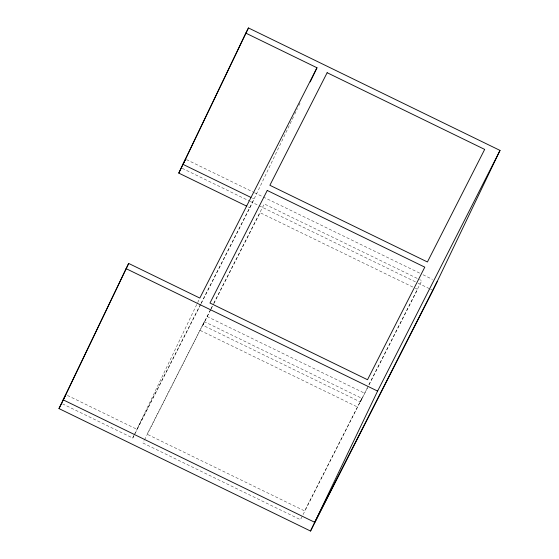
<?xml version="1.0" encoding="UTF-8"?>
<svg xmlns="http://www.w3.org/2000/svg" width="559" height="559" viewBox="0 0 559 559"><rect width="100%" height="100%" fill="white"/><g stroke="black" fill="none" stroke-linecap="round" stroke-linejoin="round"><path stroke-width="0.42" stroke-dasharray="2.79 2.1" d="M62.391 403.787L132.756 438.039L133.887 435.685M134.265 434.895L199.444 298.862M201.233 303.432L249.922 207.731L294.376 114.944M294.754 114.155L297.388 108.656M298.897 105.504L300.029 103.149M144.501 439.884L204.377 321.677L361.918 398.371L300.462 519.688L142.922 442.994L144.11 440.66M367.466 387.974L360.359 401.949L202.819 325.247L210.568 309.511M360.359 401.949L368.5 385.437M200.674 304.026L136.948 429.298L67.366 395.416M201.072 303.244L254.114 198.983L252.549 198.221M132.756 438.039L200.842 304.215M204.377 321.677L147.115 434.245L304.648 510.94L361.918 398.371M210.96 308.736L213.328 304.082M213.727 303.299L264.274 203.93L419.46 279.486M202.819 325.247L210.715 309.721M211.113 308.945L213.482 304.285M213.88 303.509L260.082 212.679L414.485 287.85M368.891 384.655L421.814 280.632L420.242 279.87M369.045 384.865L417.622 289.38L415.267 288.234M186.378 159.553L253.618 192.289M254.401 192.666L419.893 273.239M423.03 274.769L432.442 279.346M182.192 168.301L249.426 201.037M250.208 201.415L417.273 282.749M418.055 283.133L429.822 288.863M430.605 289.241L432.177 290.009M248.357 206.97L249.922 207.731M207.012 316.499L364.545 393.201M200.185 330.425L357.725 407.12"/><path stroke-width="0.84" d="M245.834 33.128L248.469 27.95L500.019 150.42L432.959 290.387L310.531 531.05L58.981 408.58L128.675 263.436L199.822 298.073L316.981 67.765L245.834 33.128L178.775 173.094L246.792 206.208M61.993 402.62L128.675 263.436M248.469 27.95L178.775 173.094M310.203 81.914L316.981 67.765M310.531 531.05L377.591 391.083L500.019 150.42M65.801 394.654L63.174 399.832L314.724 522.302L437.152 281.638M185.602 159.168L182.968 164.346L250.984 197.46M58.981 408.58L61.616 403.402M126.041 268.613L377.591 391.083M267.251 190.458L209.981 303.02L367.522 379.722L424.784 267.153L267.251 190.458M327.148 72.712L269.878 185.281L427.418 261.975L484.681 149.407L327.148 72.712"/></g></svg>
